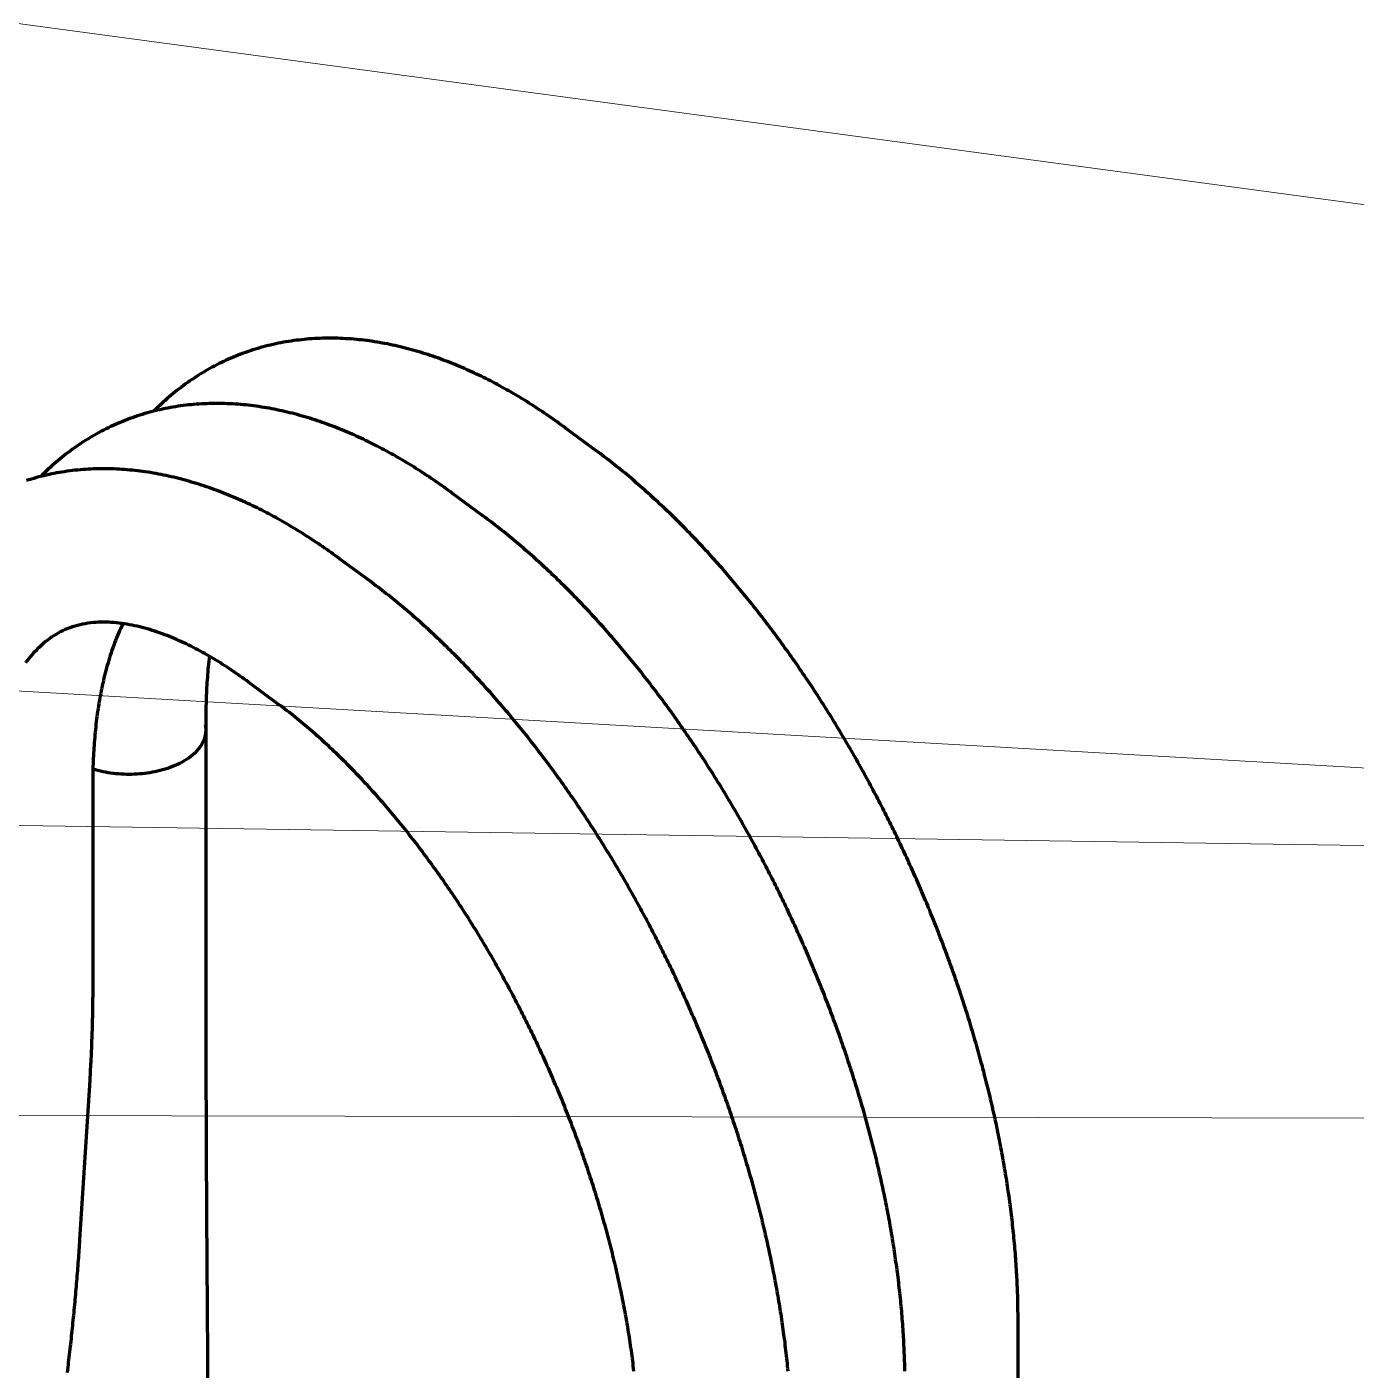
# Model space of a CAD drawing. Header units: millimetres. Extents: x 0 to 841, y 0 to 594.
# Drawn here: x 209.68 to 250.41, y 383.14 to 424.3 of the extents above; entities that cross this region are included whole.
import ezdxf

# ---------------------------------------------------------------- set-up
doc = ezdxf.new("R2010")
doc.units = ezdxf.units.MM
doc.layers.add('01-VISIBLE', color=7, linetype='CONTINUOUS', lineweight=70)
doc.layers.add('08-FINA', color=5, linetype='CONTINUOUS', lineweight=18)

msp = doc.modelspace()

# ---------------------------------------------------------------- linework, layer by layer
at = {"layer": '01-VISIBLE'}
for p, q in [((227.115, 411.323), (226.19, 412.006)), ((223.651, 409.322), (222.726, 410.005)), ((220.186, 407.322), (219.261, 408.005)), ((217.395, 403.541), (216.47, 404.223)), ((215.162, 403.079), (215.162, 402.753)), ((215.162, 402.753), (215.162, 395.241)), ((211.697, 401.079), (211.697, 395.009)), ((211.605, 392.031), (211.294, 387.143)), ((215.186, 387.926), (215.324, 367.364)), ((240.052, 378.71), (240.052, 384.708))]:
    msp.add_line(p, q, dxfattribs=at)
for points in [[(226.19, 412.006), (226.126, 412.053), (226.061, 412.1), (225.996, 412.147), (225.931, 412.194), (225.866, 412.24), (225.8, 412.286), (225.734, 412.332), (225.668, 412.378), (225.602, 412.423), (225.536, 412.468), (225.469, 412.512), (225.403, 412.557), (225.336, 412.601), (225.269, 412.645), (225.201, 412.688), (225.134, 412.731), (225.066, 412.774), (224.998, 412.817), (224.93, 412.859), (224.862, 412.901), (224.793, 412.942), (224.725, 412.984), (224.656, 413.024), (224.586, 413.065), (224.517, 413.105), (224.448, 413.145), (224.378, 413.184), (224.308, 413.224), (224.238, 413.262), (224.168, 413.301), (224.097, 413.339), (224.026, 413.376), (223.955, 413.414), (223.884, 413.451), (223.813, 413.487), (223.741, 413.523), (223.67, 413.559), (223.598, 413.594), (223.526, 413.629), (223.453, 413.664), (223.381, 413.698), (223.308, 413.731), (223.235, 413.765), (223.162, 413.797), (223.089, 413.83), (223.015, 413.862), (222.941, 413.893), (222.867, 413.924), (222.793, 413.955), (222.719, 413.985), (222.645, 414.014), (222.57, 414.044), (222.495, 414.072), (222.42, 414.1), (222.345, 414.128), (222.27, 414.155), (222.194, 414.182), (222.118, 414.208), (222.042, 414.234), (221.966, 414.259), (221.89, 414.283), (221.814, 414.307), (221.737, 414.331), (221.66, 414.354), (221.583, 414.376), (221.506, 414.398), (221.429, 414.419), (221.351, 414.44), (221.274, 414.46), (221.196, 414.48), (221.118, 414.499), (221.04, 414.517), (220.962, 414.535), (220.884, 414.552), (220.805, 414.568), (220.727, 414.584), (220.648, 414.599), (220.569, 414.614), (220.49, 414.628), (220.411, 414.641), (220.332, 414.654), (220.253, 414.666), (220.174, 414.677), (220.094, 414.688), (220.015, 414.698), (219.935, 414.707), (219.856, 414.715), (219.776, 414.723), (219.696, 414.73), (219.616, 414.737), (219.536, 414.742), (219.456, 414.747), (219.376, 414.752), (219.296, 414.755), (219.216, 414.758), (219.136, 414.76), (219.056, 414.761), (218.976, 414.762), (218.896, 414.761), (218.815, 414.76), (218.735, 414.758), (218.655, 414.756), (218.575, 414.752), (218.495, 414.748), (218.415, 414.743), (218.335, 414.738), (218.255, 414.731), (218.176, 414.724), (218.096, 414.715), (218.016, 414.706), (217.937, 414.697), (217.857, 414.686), (217.778, 414.675), (217.699, 414.662), (217.62, 414.649), (217.541, 414.635), (217.462, 414.62), (217.383, 414.605), (217.305, 414.588), (217.227, 414.571), (217.149, 414.553), (217.071, 414.534), (216.993, 414.514), (216.916, 414.494), (216.839, 414.472), (216.762, 414.45), (216.685, 414.427), (216.608, 414.403), (216.532, 414.378), (216.456, 414.353), (216.381, 414.326), (216.305, 414.299), (216.23, 414.271), (216.155, 414.242), (216.081, 414.212), (216.007, 414.182), (215.933, 414.15), (215.86, 414.118), (215.787, 414.085), (215.714, 414.051), (215.642, 414.017), (215.57, 413.982), (215.498, 413.945), (215.427, 413.908), (215.357, 413.871), (215.286, 413.832), (215.216, 413.793), (215.147, 413.753), (215.078, 413.712), (215.01, 413.671), (214.941, 413.628), (214.874, 413.585), (214.807, 413.542), (214.74, 413.497), (214.674, 413.452), (214.608, 413.406), (214.543, 413.359), (214.478, 413.312), (214.414, 413.264), (214.35, 413.215), (214.287, 413.166), (214.225, 413.116), (214.163, 413.065), (214.101, 413.014), (214.04, 412.962), (213.979, 412.91), (213.92, 412.857), (213.86, 412.803), (213.801, 412.748), (213.743, 412.693), (213.685, 412.638), (213.628, 412.582), (213.571, 412.525)], [(222.726, 410.005), (222.661, 410.053), (222.596, 410.1), (222.531, 410.147), (222.466, 410.193), (222.401, 410.24), (222.335, 410.286), (222.27, 410.332), (222.204, 410.377), (222.137, 410.422), (222.071, 410.467), (222.005, 410.512), (221.938, 410.556), (221.871, 410.6), (221.804, 410.644), (221.737, 410.688), (221.669, 410.731), (221.601, 410.774), (221.533, 410.816), (221.465, 410.858), (221.397, 410.9), (221.328, 410.942), (221.26, 410.983), (221.191, 411.024), (221.122, 411.065), (221.052, 411.105), (220.983, 411.145), (220.913, 411.184), (220.843, 411.223), (220.773, 411.262), (220.703, 411.3), (220.632, 411.338), (220.561, 411.376), (220.49, 411.413), (220.419, 411.45), (220.348, 411.487), (220.276, 411.523), (220.205, 411.559), (220.133, 411.594), (220.061, 411.629), (219.988, 411.663), (219.916, 411.697), (219.843, 411.731), (219.77, 411.764), (219.697, 411.797), (219.624, 411.829), (219.55, 411.861), (219.477, 411.893), (219.403, 411.924), (219.329, 411.954), (219.254, 411.984), (219.18, 412.014), (219.105, 412.043), (219.03, 412.072), (218.955, 412.1), (218.88, 412.128), (218.805, 412.155), (218.729, 412.181), (218.653, 412.208), (218.578, 412.233), (218.501, 412.258), (218.425, 412.283), (218.349, 412.307), (218.272, 412.33), (218.195, 412.353), (218.118, 412.376), (218.041, 412.398), (217.964, 412.419), (217.887, 412.44), (217.809, 412.46), (217.731, 412.479), (217.653, 412.498), (217.575, 412.516), (217.497, 412.534), (217.419, 412.551), (217.341, 412.568), (217.262, 412.584), (217.183, 412.599), (217.105, 412.613), (217.026, 412.627), (216.947, 412.641), (216.868, 412.653), (216.788, 412.665), (216.709, 412.677), (216.63, 412.687), (216.55, 412.697), (216.47, 412.706), (216.391, 412.715), (216.311, 412.723), (216.231, 412.73), (216.151, 412.736), (216.071, 412.742), (215.991, 412.747), (215.911, 412.751), (215.831, 412.755), (215.751, 412.757), (215.671, 412.759), (215.591, 412.761), (215.511, 412.761), (215.431, 412.761), (215.351, 412.76), (215.27, 412.758), (215.19, 412.755), (215.11, 412.752), (215.03, 412.748), (214.95, 412.743), (214.87, 412.737), (214.791, 412.731), (214.711, 412.723), (214.631, 412.715), (214.551, 412.706), (214.472, 412.696), (214.392, 412.686), (214.313, 412.674), (214.234, 412.662), (214.155, 412.649), (214.076, 412.635), (213.997, 412.62), (213.919, 412.604), (213.84, 412.588), (213.762, 412.571), (213.684, 412.553), (213.606, 412.534), (213.528, 412.514), (213.451, 412.493), (213.374, 412.472), (213.297, 412.45), (213.22, 412.427), (213.144, 412.403), (213.067, 412.378), (212.991, 412.352), (212.916, 412.326), (212.84, 412.299), (212.765, 412.271), (212.691, 412.242), (212.616, 412.212), (212.542, 412.181), (212.468, 412.15), (212.395, 412.118), (212.322, 412.085), (212.249, 412.051), (212.177, 412.016), (212.105, 411.981), (212.034, 411.945), (211.962, 411.908), (211.892, 411.87), (211.822, 411.832), (211.752, 411.792), (211.682, 411.752), (211.613, 411.712), (211.545, 411.67), (211.477, 411.628), (211.409, 411.585), (211.342, 411.541), (211.275, 411.497), (211.209, 411.451), (211.143, 411.406), (211.078, 411.359), (211.014, 411.312), (210.949, 411.264), (210.886, 411.215), (210.823, 411.166), (210.76, 411.116), (210.698, 411.065), (210.636, 411.014), (210.575, 410.962), (210.515, 410.909), (210.455, 410.856), (210.395, 410.802), (210.336, 410.748), (210.278, 410.693), (210.22, 410.637), (210.163, 410.581), (210.107, 410.525)], [(240.052, 384.708), (240.052, 384.788), (240.052, 384.868), (240.051, 384.948), (240.05, 385.029), (240.049, 385.109), (240.048, 385.189), (240.046, 385.269), (240.044, 385.349), (240.042, 385.429), (240.039, 385.509), (240.036, 385.589), (240.033, 385.669), (240.03, 385.749), (240.026, 385.829), (240.023, 385.909), (240.019, 385.989), (240.014, 386.069), (240.01, 386.149), (240.005, 386.229), (240, 386.308), (239.995, 386.388), (239.989, 386.468), (239.984, 386.548), (239.978, 386.628), (239.971, 386.708), (239.965, 386.788), (239.958, 386.867), (239.951, 386.947), (239.944, 387.027), (239.937, 387.107), (239.929, 387.186), (239.921, 387.266), (239.913, 387.346), (239.905, 387.425), (239.897, 387.505), (239.888, 387.585), (239.879, 387.664), (239.87, 387.744), (239.861, 387.823), (239.851, 387.903), (239.841, 387.982), (239.831, 388.062), (239.821, 388.141), (239.811, 388.22), (239.8, 388.3), (239.789, 388.379), (239.778, 388.458), (239.767, 388.538), (239.755, 388.617), (239.744, 388.696), (239.732, 388.775), (239.72, 388.854), (239.707, 388.934), (239.695, 389.013), (239.682, 389.092), (239.669, 389.171), (239.656, 389.25), (239.643, 389.329), (239.629, 389.408), (239.616, 389.486), (239.602, 389.565), (239.588, 389.644), (239.573, 389.723), (239.559, 389.802), (239.544, 389.88), (239.53, 389.959), (239.515, 390.038), (239.499, 390.116), (239.484, 390.195), (239.468, 390.273), (239.453, 390.352), (239.437, 390.43), (239.42, 390.509), (239.404, 390.587), (239.388, 390.666), (239.371, 390.744), (239.354, 390.822), (239.337, 390.9), (239.32, 390.979), (239.302, 391.057), (239.285, 391.135), (239.267, 391.213), (239.249, 391.291), (239.231, 391.369), (239.213, 391.447), (239.194, 391.525), (239.175, 391.603), (239.157, 391.68), (239.138, 391.758), (239.118, 391.836), (239.099, 391.914), (239.08, 391.991), (239.06, 392.069), (239.04, 392.147), (239.02, 392.224), (239, 392.302), (238.979, 392.379), (238.959, 392.456), (238.938, 392.534), (238.917, 392.611), (238.896, 392.688), (238.875, 392.765), (238.854, 392.843), (238.832, 392.92), (238.81, 392.997), (238.788, 393.074), (238.766, 393.151), (238.744, 393.228), (238.722, 393.305), (238.699, 393.381), (238.677, 393.458), (238.654, 393.535), (238.631, 393.612), (238.608, 393.688), (238.584, 393.765), (238.561, 393.841), (238.537, 393.918), (238.513, 393.994), (238.489, 394.071), (238.465, 394.147), (238.441, 394.223), (238.417, 394.3), (238.392, 394.376), (238.367, 394.452), (238.342, 394.528), (238.317, 394.604), (238.292, 394.68), (238.267, 394.756), (238.241, 394.832), (238.215, 394.908), (238.19, 394.984), (238.164, 395.059), (238.137, 395.135), (238.111, 395.211), (238.085, 395.286), (238.058, 395.362), (238.031, 395.437), (238.005, 395.513), (237.977, 395.588), (237.95, 395.663), (237.923, 395.739), (237.895, 395.814), (237.868, 395.889), (237.84, 395.964), (237.812, 396.039), (237.784, 396.114), (237.756, 396.189), (237.727, 396.264), (237.699, 396.339), (237.67, 396.413), (237.641, 396.488), (237.612, 396.563), (237.583, 396.637), (237.554, 396.712), (237.524, 396.786), (237.495, 396.861), (237.465, 396.935), (237.435, 397.009), (237.405, 397.083), (237.375, 397.158), (237.345, 397.232), (237.314, 397.306), (237.284, 397.38), (237.253, 397.454), (237.222, 397.528), (237.191, 397.601), (237.16, 397.675), (237.128, 397.749), (237.097, 397.822), (237.065, 397.896), (237.034, 397.97), (237.002, 398.043), (236.97, 398.116), (236.937, 398.19), (236.905, 398.263), (236.873, 398.336), (236.84, 398.409), (236.807, 398.482), (236.774, 398.555), (236.741, 398.628), (236.708, 398.701), (236.675, 398.774), (236.641, 398.847), (236.608, 398.919), (236.574, 398.992), (236.54, 399.064), (236.506, 399.137), (236.472, 399.209), (236.437, 399.282), (236.403, 399.354), (236.368, 399.426), (236.334, 399.498), (236.299, 399.57), (236.264, 399.642), (236.229, 399.714), (236.193, 399.786), (236.158, 399.858), (236.122, 399.93), (236.087, 400.001), (236.051, 400.073), (236.015, 400.144), (235.978, 400.216), (235.942, 400.287), (235.906, 400.358), (235.869, 400.43), (235.832, 400.501), (235.796, 400.572), (235.759, 400.643), (235.721, 400.714), (235.684, 400.785), (235.647, 400.856), (235.609, 400.926), (235.572, 400.997), (235.534, 401.067), (235.496, 401.138), (235.458, 401.208), (235.419, 401.279), (235.381, 401.349), (235.342, 401.419), (235.304, 401.489), (235.265, 401.559), (235.226, 401.629), (235.187, 401.699), (235.148, 401.769), (235.108, 401.839), (235.069, 401.908), (235.029, 401.978), (234.989, 402.047), (234.949, 402.117), (234.909, 402.186), (234.869, 402.255), (234.829, 402.324), (234.788, 402.393), (234.747, 402.462), (234.707, 402.531), (234.666, 402.6), (234.625, 402.669), (234.583, 402.737), (234.542, 402.806), (234.5, 402.874), (234.459, 402.943), (234.417, 403.011), (234.375, 403.079), (234.333, 403.148), (234.291, 403.216), (234.248, 403.283), (234.206, 403.351), (234.163, 403.419), (234.121, 403.487), (234.078, 403.554), (234.035, 403.622), (233.991, 403.689), (233.948, 403.757), (233.904, 403.824), (233.861, 403.891), (233.817, 403.958), (233.773, 404.025), (233.729, 404.092), (233.685, 404.159), (233.64, 404.225), (233.596, 404.292), (233.551, 404.358), (233.506, 404.425), (233.462, 404.491), (233.416, 404.557), (233.371, 404.623), (233.326, 404.689), (233.28, 404.755), (233.235, 404.821), (233.189, 404.886), (233.143, 404.952), (233.097, 405.017), (233.05, 405.083), (233.004, 405.148), (232.957, 405.213), (232.911, 405.278), (232.864, 405.343), (232.817, 405.408), (232.77, 405.473), (232.722, 405.537), (232.675, 405.602), (232.627, 405.666), (232.58, 405.73), (232.532, 405.794), (232.484, 405.859), (232.436, 405.922), (232.387, 405.986), (232.339, 406.05), (232.29, 406.114), (232.241, 406.177), (232.192, 406.24), (232.143, 406.304), (232.094, 406.367), (232.045, 406.43), (231.995, 406.493), (231.945, 406.555), (231.895, 406.618), (231.845, 406.681), (231.795, 406.743), (231.745, 406.805), (231.694, 406.867), (231.644, 406.929), (231.593, 406.991), (231.542, 407.053), (231.491, 407.115), (231.44, 407.176), (231.388, 407.238), (231.337, 407.299), (231.285, 407.36), (231.233, 407.421), (231.181, 407.482), (231.129, 407.542), (231.076, 407.603), (231.024, 407.663), (230.971, 407.724), (230.918, 407.784), (230.865, 407.844), (230.812, 407.904), (230.759, 407.963), (230.705, 408.023), (230.651, 408.082), (230.598, 408.142), (230.544, 408.201), (230.489, 408.26), (230.435, 408.319), (230.381, 408.377), (230.326, 408.436), (230.271, 408.494), (230.216, 408.552), (230.161, 408.61), (230.106, 408.668), (230.05, 408.726), (229.995, 408.784), (229.939, 408.841), (229.883, 408.898), (229.827, 408.955), (229.77, 409.012), (229.714, 409.069), (229.657, 409.125), (229.6, 409.182), (229.543, 409.238), (229.486, 409.294), (229.429, 409.35), (229.371, 409.406), (229.313, 409.461), (229.255, 409.516), (229.197, 409.572), (229.139, 409.626), (229.081, 409.681), (229.022, 409.736), (228.963, 409.79), (228.904, 409.844), (228.845, 409.898), (228.786, 409.952), (228.727, 410.006), (228.667, 410.059), (228.607, 410.112), (228.547, 410.165), (228.487, 410.218), (228.426, 410.271), (228.366, 410.323), (228.305, 410.375), (228.244, 410.427), (228.183, 410.479), (228.122, 410.53), (228.06, 410.582), (227.999, 410.633), (227.937, 410.684), (227.875, 410.734), (227.812, 410.785), (227.75, 410.835), (227.687, 410.885), (227.625, 410.934), (227.562, 410.984), (227.498, 411.033), (227.435, 411.082), (227.372, 411.131), (227.308, 411.179), (227.244, 411.227), (227.18, 411.275), (227.115, 411.323)], [(219.261, 408.005), (219.196, 408.052), (219.131, 408.1), (219.066, 408.146), (219.001, 408.193), (218.936, 408.24), (218.87, 408.286), (218.804, 408.332), (218.738, 408.377), (218.672, 408.423), (218.605, 408.468), (218.539, 408.512), (218.472, 408.557), (218.405, 408.601), (218.338, 408.645), (218.27, 408.688), (218.203, 408.731), (218.135, 408.774), (218.067, 408.817), (217.998, 408.859), (217.93, 408.901), (217.861, 408.943), (217.793, 408.984), (217.724, 409.025), (217.654, 409.066), (217.585, 409.106), (217.515, 409.146), (217.445, 409.185), (217.375, 409.224), (217.305, 409.263), (217.235, 409.302), (217.164, 409.34), (217.093, 409.377), (217.022, 409.415), (216.951, 409.452), (216.879, 409.488), (216.808, 409.524), (216.736, 409.56), (216.664, 409.595), (216.592, 409.63), (216.519, 409.665), (216.447, 409.699), (216.374, 409.733), (216.301, 409.766), (216.227, 409.799), (216.154, 409.831), (216.08, 409.863), (216.007, 409.894), (215.933, 409.926), (215.858, 409.956), (215.784, 409.986), (215.709, 410.016), (215.635, 410.045), (215.56, 410.074), (215.484, 410.102), (215.409, 410.129), (215.334, 410.157), (215.258, 410.183), (215.182, 410.209), (215.106, 410.235), (215.03, 410.26), (214.953, 410.285), (214.877, 410.309), (214.8, 410.332), (214.723, 410.355), (214.646, 410.377), (214.569, 410.399), (214.491, 410.421), (214.414, 410.441), (214.336, 410.461), (214.258, 410.481), (214.18, 410.5), (214.102, 410.518), (214.024, 410.536), (213.946, 410.553), (213.867, 410.569), (213.788, 410.585), (213.71, 410.6), (213.631, 410.615), (213.552, 410.629), (213.472, 410.642), (213.393, 410.654), (213.314, 410.666), (213.234, 410.678), (213.155, 410.688), (213.075, 410.698), (212.995, 410.707), (212.916, 410.716), (212.836, 410.723), (212.756, 410.73), (212.676, 410.737), (212.596, 410.742), (212.516, 410.747), (212.435, 410.751), (212.355, 410.755), (212.275, 410.757), (212.195, 410.759), (212.115, 410.76), (212.034, 410.761), (211.954, 410.76), (211.874, 410.759), (211.794, 410.757), (211.713, 410.755), (211.633, 410.751), (211.553, 410.747), (211.473, 410.742), (211.393, 410.736), (211.313, 410.729), (211.233, 410.722), (211.153, 410.713), (211.074, 410.704), (210.994, 410.694), (210.914, 410.683), (210.835, 410.672), (210.756, 410.659), (210.677, 410.646), (210.598, 410.632), (210.519, 410.617), (210.44, 410.601), (210.362, 410.585), (210.283, 410.567), (210.205, 410.549), (210.127, 410.53), (210.049, 410.51), (209.972, 410.489), (209.895, 410.467), (209.818, 410.445), (209.741, 410.422), (209.664, 410.398)], [(236.584, 383.108), (236.583, 383.188), (236.581, 383.268), (236.579, 383.348), (236.577, 383.428), (236.574, 383.508), (236.571, 383.588), (236.568, 383.668), (236.565, 383.748), (236.562, 383.828), (236.558, 383.908), (236.554, 383.988), (236.55, 384.068), (236.545, 384.148), (236.54, 384.228), (236.535, 384.308), (236.53, 384.388), (236.524, 384.468), (236.519, 384.548), (236.513, 384.628), (236.507, 384.707), (236.5, 384.787), (236.493, 384.867), (236.487, 384.947), (236.479, 385.026), (236.472, 385.106), (236.464, 385.186), (236.457, 385.266), (236.449, 385.345), (236.44, 385.425), (236.432, 385.505), (236.423, 385.584), (236.414, 385.664), (236.405, 385.743), (236.396, 385.823), (236.386, 385.902), (236.376, 385.982), (236.366, 386.061), (236.356, 386.141), (236.346, 386.22), (236.335, 386.299), (236.324, 386.379), (236.313, 386.458), (236.302, 386.537), (236.29, 386.616), (236.279, 386.696), (236.267, 386.775), (236.255, 386.854), (236.242, 386.933), (236.23, 387.012), (236.217, 387.091), (236.204, 387.17), (236.191, 387.249), (236.178, 387.328), (236.165, 387.407), (236.151, 387.486), (236.137, 387.565), (236.123, 387.644), (236.109, 387.723), (236.094, 387.801), (236.08, 387.88), (236.065, 387.959), (236.05, 388.037), (236.035, 388.116), (236.019, 388.195), (236.004, 388.273), (235.988, 388.352), (235.972, 388.43), (235.956, 388.508), (235.939, 388.587), (235.923, 388.665), (235.906, 388.743), (235.889, 388.822), (235.872, 388.9), (235.855, 388.978), (235.838, 389.056), (235.82, 389.134), (235.802, 389.213), (235.784, 389.291), (235.766, 389.369), (235.748, 389.446), (235.729, 389.524), (235.711, 389.602), (235.692, 389.68), (235.673, 389.758), (235.654, 389.836), (235.634, 389.913), (235.615, 389.991), (235.595, 390.069), (235.575, 390.146), (235.555, 390.224), (235.535, 390.301), (235.515, 390.379), (235.494, 390.456), (235.473, 390.533), (235.452, 390.611), (235.431, 390.688), (235.41, 390.765), (235.389, 390.842), (235.367, 390.919), (235.346, 390.996), (235.324, 391.073), (235.302, 391.15), (235.279, 391.227), (235.257, 391.304), (235.235, 391.381), (235.212, 391.458), (235.189, 391.535), (235.166, 391.611), (235.143, 391.688), (235.12, 391.764), (235.096, 391.841), (235.072, 391.918), (235.049, 391.994), (235.025, 392.07), (235, 392.147), (234.976, 392.223), (234.952, 392.299), (234.927, 392.375), (234.902, 392.452), (234.878, 392.528), (234.852, 392.604), (234.827, 392.68), (234.802, 392.756), (234.776, 392.832), (234.751, 392.907), (234.725, 392.983), (234.699, 393.059), (234.673, 393.135), (234.646, 393.21), (234.62, 393.286), (234.593, 393.361), (234.567, 393.437), (234.54, 393.512), (234.513, 393.588), (234.485, 393.663), (234.458, 393.738), (234.431, 393.813), (234.403, 393.888), (234.375, 393.964), (234.347, 394.039), (234.319, 394.114), (234.291, 394.188), (234.262, 394.263), (234.234, 394.338), (234.205, 394.413), (234.176, 394.488), (234.147, 394.562), (234.118, 394.637), (234.089, 394.711), (234.059, 394.786), (234.03, 394.86), (234, 394.935), (233.97, 395.009), (233.94, 395.083), (233.91, 395.157), (233.88, 395.231), (233.849, 395.305), (233.819, 395.379), (233.788, 395.453), (233.757, 395.527), (233.726, 395.601), (233.695, 395.675), (233.664, 395.748), (233.632, 395.822), (233.6, 395.896), (233.569, 395.969), (233.537, 396.043), (233.505, 396.116), (233.473, 396.189), (233.44, 396.262), (233.408, 396.336), (233.375, 396.409), (233.342, 396.482), (233.309, 396.555), (233.276, 396.628), (233.243, 396.701), (233.21, 396.773), (233.176, 396.846), (233.143, 396.919), (233.109, 396.991), (233.075, 397.064), (233.041, 397.136), (233.007, 397.209), (232.973, 397.281), (232.938, 397.353), (232.904, 397.426), (232.869, 397.498), (232.834, 397.57), (232.799, 397.642), (232.764, 397.714), (232.728, 397.786), (232.693, 397.857), (232.657, 397.929), (232.622, 398.001), (232.586, 398.072), (232.55, 398.144), (232.514, 398.215), (232.477, 398.287), (232.441, 398.358), (232.404, 398.429), (232.368, 398.5), (232.331, 398.572), (232.294, 398.643), (232.257, 398.713), (232.219, 398.784), (232.182, 398.855), (232.144, 398.926), (232.107, 398.996), (232.069, 399.067), (232.031, 399.138), (231.993, 399.208), (231.954, 399.278), (231.916, 399.349), (231.878, 399.419), (231.839, 399.489), (231.8, 399.559), (231.761, 399.629), (231.722, 399.699), (231.683, 399.768), (231.643, 399.838), (231.604, 399.908), (231.564, 399.977), (231.524, 400.047), (231.484, 400.116), (231.444, 400.186), (231.404, 400.255), (231.364, 400.324), (231.323, 400.393), (231.283, 400.462), (231.242, 400.531), (231.201, 400.6), (231.16, 400.668), (231.119, 400.737), (231.077, 400.806), (231.036, 400.874), (230.994, 400.942), (230.952, 401.011), (230.91, 401.079), (230.868, 401.147), (230.826, 401.215), (230.784, 401.283), (230.741, 401.351), (230.699, 401.419), (230.656, 401.486), (230.613, 401.554), (230.57, 401.621), (230.527, 401.689), (230.483, 401.756), (230.44, 401.823), (230.396, 401.891), (230.352, 401.958), (230.308, 402.025), (230.264, 402.091), (230.22, 402.158), (230.176, 402.225), (230.131, 402.291), (230.086, 402.358), (230.042, 402.424), (229.997, 402.49), (229.952, 402.557), (229.906, 402.623), (229.861, 402.689), (229.815, 402.754), (229.77, 402.82), (229.724, 402.886), (229.678, 402.951), (229.632, 403.017), (229.586, 403.082), (229.539, 403.148), (229.493, 403.213), (229.446, 403.278), (229.399, 403.343), (229.352, 403.407), (229.305, 403.472), (229.258, 403.537), (229.21, 403.601), (229.163, 403.666), (229.115, 403.73), (229.067, 403.794), (229.019, 403.858), (228.971, 403.922), (228.922, 403.986), (228.874, 404.05), (228.825, 404.113), (228.776, 404.177), (228.727, 404.24), (228.678, 404.303), (228.629, 404.366), (228.58, 404.429), (228.53, 404.492), (228.48, 404.555), (228.431, 404.618), (228.381, 404.68), (228.33, 404.743), (228.28, 404.805), (228.23, 404.867), (228.179, 404.929), (228.128, 404.991), (228.077, 405.053), (228.026, 405.114), (227.975, 405.176), (227.923, 405.237), (227.872, 405.298), (227.82, 405.36), (227.768, 405.42), (227.716, 405.481), (227.664, 405.542), (227.611, 405.603), (227.559, 405.663), (227.506, 405.723), (227.453, 405.783), (227.4, 405.843), (227.347, 405.903), (227.294, 405.963), (227.24, 406.023), (227.187, 406.082), (227.133, 406.141), (227.079, 406.2), (227.025, 406.259), (226.97, 406.318), (226.916, 406.377), (226.861, 406.435), (226.806, 406.494), (226.751, 406.552), (226.696, 406.61), (226.641, 406.668), (226.585, 406.726), (226.53, 406.783), (226.474, 406.84), (226.418, 406.898), (226.362, 406.955), (226.305, 407.012), (226.249, 407.068), (226.192, 407.125), (226.135, 407.181), (226.078, 407.238), (226.021, 407.294), (225.964, 407.349), (225.906, 407.405), (225.849, 407.461), (225.791, 407.516), (225.733, 407.571), (225.674, 407.626), (225.616, 407.681), (225.557, 407.735), (225.499, 407.79), (225.44, 407.844), (225.381, 407.898), (225.321, 407.952), (225.262, 408.005), (225.202, 408.059), (225.142, 408.112), (225.082, 408.165), (225.022, 408.218), (224.962, 408.27), (224.901, 408.323), (224.84, 408.375), (224.779, 408.427), (224.718, 408.479), (224.657, 408.53), (224.595, 408.581), (224.534, 408.632), (224.472, 408.683), (224.41, 408.734), (224.348, 408.784), (224.285, 408.834), (224.223, 408.884), (224.16, 408.934), (224.097, 408.983), (224.034, 409.033), (223.97, 409.081), (223.907, 409.13), (223.843, 409.179), (223.779, 409.227), (223.715, 409.275), (223.651, 409.322)], [(233.007, 383.106), (233, 383.186), (232.992, 383.265), (232.984, 383.345), (232.976, 383.424), (232.967, 383.504), (232.958, 383.584), (232.949, 383.663), (232.94, 383.743), (232.931, 383.822), (232.921, 383.902), (232.912, 383.981), (232.902, 384.061), (232.891, 384.14), (232.881, 384.22), (232.87, 384.299), (232.859, 384.378), (232.848, 384.458), (232.837, 384.537), (232.826, 384.616), (232.814, 384.695), (232.802, 384.774), (232.79, 384.854), (232.778, 384.933), (232.765, 385.012), (232.752, 385.091), (232.74, 385.17), (232.726, 385.249), (232.713, 385.328), (232.7, 385.407), (232.686, 385.486), (232.672, 385.565), (232.658, 385.643), (232.644, 385.722), (232.629, 385.801), (232.615, 385.88), (232.6, 385.958), (232.585, 386.037), (232.57, 386.116), (232.554, 386.194), (232.539, 386.273), (232.523, 386.351), (232.507, 386.43), (232.491, 386.508), (232.475, 386.586), (232.458, 386.665), (232.441, 386.743), (232.424, 386.821), (232.407, 386.9), (232.39, 386.978), (232.373, 387.056), (232.355, 387.134), (232.337, 387.212), (232.319, 387.29), (232.301, 387.368), (232.283, 387.446), (232.264, 387.524), (232.246, 387.602), (232.227, 387.68), (232.208, 387.757), (232.189, 387.835), (232.169, 387.913), (232.15, 387.991), (232.13, 388.068), (232.11, 388.146), (232.09, 388.223), (232.07, 388.301), (232.05, 388.378), (232.029, 388.456), (232.008, 388.533), (231.988, 388.61), (231.967, 388.687), (231.945, 388.765), (231.924, 388.842), (231.902, 388.919), (231.881, 388.996), (231.859, 389.073), (231.837, 389.15), (231.815, 389.227), (231.792, 389.304), (231.77, 389.381), (231.747, 389.457), (231.724, 389.534), (231.701, 389.611), (231.678, 389.687), (231.655, 389.764), (231.631, 389.841), (231.608, 389.917), (231.584, 389.994), (231.56, 390.07), (231.536, 390.146), (231.511, 390.223), (231.487, 390.299), (231.462, 390.375), (231.438, 390.451), (231.413, 390.527), (231.388, 390.603), (231.362, 390.679), (231.337, 390.755), (231.311, 390.831), (231.286, 390.907), (231.26, 390.983), (231.234, 391.059), (231.208, 391.134), (231.182, 391.21), (231.155, 391.285), (231.129, 391.361), (231.102, 391.436), (231.075, 391.512), (231.048, 391.587), (231.021, 391.662), (230.993, 391.738), (230.966, 391.813), (230.938, 391.888), (230.91, 391.963), (230.882, 392.038), (230.854, 392.113), (230.826, 392.188), (230.798, 392.263), (230.769, 392.338), (230.74, 392.412), (230.711, 392.487), (230.682, 392.562), (230.653, 392.636), (230.624, 392.711), (230.595, 392.785), (230.565, 392.86), (230.535, 392.934), (230.505, 393.008), (230.475, 393.083), (230.445, 393.157), (230.415, 393.231), (230.384, 393.305), (230.354, 393.379), (230.323, 393.453), (230.292, 393.527), (230.261, 393.601), (230.23, 393.674), (230.199, 393.748), (230.167, 393.822), (230.136, 393.895), (230.104, 393.969), (230.072, 394.042), (230.04, 394.115), (230.008, 394.189), (229.975, 394.262), (229.943, 394.335), (229.91, 394.408), (229.878, 394.481), (229.845, 394.554), (229.812, 394.627), (229.778, 394.7), (229.745, 394.773), (229.712, 394.846), (229.678, 394.918), (229.644, 394.991), (229.61, 395.064), (229.576, 395.136), (229.542, 395.208), (229.508, 395.281), (229.473, 395.353), (229.439, 395.425), (229.404, 395.497), (229.369, 395.569), (229.334, 395.641), (229.299, 395.713), (229.264, 395.785), (229.228, 395.857), (229.193, 395.929), (229.157, 396), (229.121, 396.072), (229.085, 396.144), (229.049, 396.215), (229.013, 396.286), (228.976, 396.358), (228.94, 396.429), (228.903, 396.5), (228.866, 396.571), (228.829, 396.642), (228.792, 396.713), (228.755, 396.784), (228.717, 396.855), (228.68, 396.925), (228.642, 396.996), (228.604, 397.067), (228.566, 397.137), (228.528, 397.208), (228.49, 397.278), (228.451, 397.348), (228.413, 397.418), (228.374, 397.488), (228.335, 397.558), (228.296, 397.628), (228.257, 397.698), (228.218, 397.768), (228.179, 397.838), (228.139, 397.907), (228.099, 397.977), (228.06, 398.046), (228.02, 398.116), (227.979, 398.185), (227.939, 398.254), (227.899, 398.323), (227.858, 398.393), (227.818, 398.462), (227.777, 398.53), (227.736, 398.599), (227.695, 398.668), (227.654, 398.737), (227.612, 398.805), (227.571, 398.874), (227.529, 398.942), (227.487, 399.01), (227.445, 399.079), (227.403, 399.147), (227.361, 399.215), (227.319, 399.283), (227.276, 399.351), (227.234, 399.418), (227.191, 399.486), (227.148, 399.554), (227.105, 399.621), (227.062, 399.688), (227.018, 399.756), (226.975, 399.823), (226.931, 399.89), (226.887, 399.957), (226.843, 400.024), (226.799, 400.091), (226.755, 400.158), (226.711, 400.224), (226.666, 400.291), (226.622, 400.357), (226.577, 400.424), (226.532, 400.49), (226.487, 400.556), (226.442, 400.622), (226.396, 400.688), (226.351, 400.754), (226.305, 400.82), (226.259, 400.885), (226.213, 400.951), (226.167, 401.016), (226.121, 401.082), (226.074, 401.147), (226.028, 401.212), (225.981, 401.277), (225.934, 401.342), (225.887, 401.407), (225.84, 401.472), (225.793, 401.536), (225.745, 401.601), (225.698, 401.665), (225.65, 401.729), (225.602, 401.794), (225.554, 401.858), (225.506, 401.922), (225.458, 401.985), (225.409, 402.049), (225.36, 402.113), (225.312, 402.176), (225.263, 402.24), (225.214, 402.303), (225.164, 402.366), (225.115, 402.429), (225.065, 402.492), (225.016, 402.555), (224.966, 402.617), (224.916, 402.68), (224.866, 402.742), (224.815, 402.804), (224.765, 402.867), (224.714, 402.929), (224.663, 402.99), (224.612, 403.052), (224.561, 403.114), (224.51, 403.175), (224.458, 403.237), (224.407, 403.298), (224.355, 403.359), (224.303, 403.42), (224.251, 403.481), (224.199, 403.542), (224.147, 403.602), (224.094, 403.663), (224.041, 403.723), (223.989, 403.783), (223.935, 403.843), (223.882, 403.903), (223.829, 403.963), (223.775, 404.022), (223.722, 404.082), (223.668, 404.141), (223.614, 404.2), (223.56, 404.259), (223.505, 404.318), (223.451, 404.376), (223.396, 404.435), (223.342, 404.493), (223.287, 404.551), (223.231, 404.61), (223.176, 404.667), (223.121, 404.725), (223.065, 404.783), (223.009, 404.84), (222.953, 404.897), (222.897, 404.954), (222.841, 405.011), (222.784, 405.068), (222.727, 405.125), (222.671, 405.181), (222.614, 405.237), (222.556, 405.293), (222.499, 405.349), (222.441, 405.405), (222.384, 405.46), (222.326, 405.516), (222.268, 405.571), (222.21, 405.626), (222.151, 405.68), (222.093, 405.735), (222.034, 405.789), (221.975, 405.844), (221.916, 405.898), (221.856, 405.951), (221.797, 406.005), (221.737, 406.058), (221.677, 406.112), (221.617, 406.165), (221.557, 406.217), (221.497, 406.27), (221.436, 406.322), (221.375, 406.374), (221.315, 406.426), (221.253, 406.478), (221.192, 406.53), (221.131, 406.581), (221.069, 406.632), (221.007, 406.683), (220.945, 406.733), (220.883, 406.784), (220.82, 406.834), (220.758, 406.884), (220.695, 406.933), (220.632, 406.983), (220.569, 407.032), (220.505, 407.081), (220.442, 407.13), (220.378, 407.178), (220.314, 407.226), (220.25, 407.274), (220.186, 407.322)], [(216.47, 404.223), (216.405, 404.271), (216.34, 404.318), (216.275, 404.364), (216.21, 404.411), (216.145, 404.456), (216.079, 404.502), (216.013, 404.547), (215.946, 404.592), (215.88, 404.636), (215.813, 404.68), (215.746, 404.724), (215.678, 404.767), (215.611, 404.81), (215.543, 404.852), (215.474, 404.894), (215.406, 404.935), (215.337, 404.976), (215.268, 405.016), (215.198, 405.056), (215.129, 405.096), (215.059, 405.135), (214.989, 405.173), (214.918, 405.211), (214.847, 405.248), (214.776, 405.285), (214.705, 405.321), (214.633, 405.357), (214.561, 405.392), (214.489, 405.426), (214.416, 405.46), (214.343, 405.493), (214.27, 405.525), (214.197, 405.557), (214.123, 405.588), (214.049, 405.618), (213.974, 405.648), (213.9, 405.676), (213.825, 405.704), (213.749, 405.732), (213.674, 405.758), (213.598, 405.783), (213.522, 405.808), (213.445, 405.832), (213.369, 405.854), (213.291, 405.876), (213.214, 405.897), (213.137, 405.917), (213.059, 405.935), (212.981, 405.953), (212.902, 405.969), (212.824, 405.984), (212.745, 405.998), (212.666, 406.011), (212.587, 406.022), (212.507, 406.032), (212.428, 406.041), (212.348, 406.048), (212.268, 406.054), (212.188, 406.058), (212.108, 406.06), (212.028, 406.061), (211.948, 406.06), (211.868, 406.057), (211.788, 406.052), (211.708, 406.046), (211.629, 406.037), (211.55, 406.026), (211.471, 406.014), (211.392, 405.999), (211.314, 405.982), (211.236, 405.962), (211.159, 405.941), (211.083, 405.917), (211.007, 405.89), (210.932, 405.862), (210.858, 405.831), (210.786, 405.798), (210.714, 405.762), (210.643, 405.725), (210.574, 405.685), (210.505, 405.643), (210.438, 405.6), (210.373, 405.554), (210.308, 405.506), (210.245, 405.457), (210.184, 405.406), (210.124, 405.353), (210.065, 405.299), (210.007, 405.243), (209.951, 405.186), (209.896, 405.128), (209.843, 405.068), (209.791, 405.007), (209.74, 404.945), (209.69, 404.883), (209.642, 404.819)], [(212.624, 406.017), (212.589, 405.945), (212.555, 405.872), (212.522, 405.799), (212.49, 405.725), (212.459, 405.651), (212.428, 405.576), (212.398, 405.502), (212.37, 405.427), (212.342, 405.351), (212.314, 405.276), (212.288, 405.2), (212.262, 405.123), (212.237, 405.047), (212.213, 404.97), (212.189, 404.893), (212.167, 404.816), (212.144, 404.739), (212.123, 404.662), (212.102, 404.584), (212.082, 404.506), (212.062, 404.428), (212.043, 404.35), (212.025, 404.272), (212.007, 404.193), (211.99, 404.115), (211.974, 404.036), (211.958, 403.957), (211.942, 403.878), (211.927, 403.799), (211.913, 403.72), (211.899, 403.641), (211.886, 403.562), (211.873, 403.482), (211.861, 403.403), (211.849, 403.323), (211.838, 403.244), (211.827, 403.164), (211.817, 403.084), (211.807, 403.004), (211.798, 402.925), (211.789, 402.845), (211.78, 402.765), (211.772, 402.685), (211.765, 402.605), (211.758, 402.525), (211.751, 402.444), (211.745, 402.364), (211.739, 402.284), (211.733, 402.204), (211.728, 402.124), (211.724, 402.043), (211.719, 401.963), (211.715, 401.883), (211.712, 401.802), (211.709, 401.722), (211.706, 401.642), (211.704, 401.561), (211.702, 401.481), (211.7, 401.401), (211.699, 401.32), (211.698, 401.24), (211.698, 401.159), (211.697, 401.079)], [(215.273, 405.014), (215.263, 404.933), (215.254, 404.853), (215.246, 404.773), (215.238, 404.692), (215.23, 404.612), (215.223, 404.532), (215.216, 404.451), (215.21, 404.371), (215.204, 404.29), (215.198, 404.209), (215.193, 404.129), (215.189, 404.048), (215.184, 403.967), (215.18, 403.887), (215.177, 403.806), (215.174, 403.725), (215.171, 403.645), (215.169, 403.564), (215.167, 403.483), (215.165, 403.402), (215.164, 403.322), (215.163, 403.241), (215.162, 403.16), (215.162, 403.079)], [(228.283, 383.105), (228.273, 383.185), (228.264, 383.264), (228.255, 383.344), (228.245, 383.423), (228.235, 383.503), (228.224, 383.582), (228.214, 383.661), (228.203, 383.741), (228.192, 383.82), (228.18, 383.899), (228.169, 383.979), (228.157, 384.058), (228.145, 384.137), (228.133, 384.216), (228.12, 384.295), (228.107, 384.374), (228.094, 384.453), (228.081, 384.532), (228.068, 384.611), (228.054, 384.69), (228.04, 384.769), (228.026, 384.848), (228.011, 384.927), (227.997, 385.006), (227.982, 385.084), (227.967, 385.163), (227.952, 385.242), (227.936, 385.32), (227.92, 385.399), (227.904, 385.477), (227.888, 385.556), (227.872, 385.634), (227.855, 385.712), (227.839, 385.791), (227.822, 385.869), (227.804, 385.947), (227.787, 386.025), (227.769, 386.104), (227.752, 386.182), (227.734, 386.26), (227.715, 386.338), (227.697, 386.416), (227.678, 386.494), (227.66, 386.571), (227.64, 386.649), (227.621, 386.727), (227.602, 386.805), (227.582, 386.882), (227.562, 386.96), (227.542, 387.037), (227.522, 387.115), (227.502, 387.192), (227.481, 387.27), (227.46, 387.347), (227.439, 387.424), (227.418, 387.502), (227.397, 387.579), (227.375, 387.656), (227.354, 387.733), (227.332, 387.81), (227.309, 387.887), (227.287, 387.964), (227.265, 388.041), (227.242, 388.118), (227.219, 388.195), (227.196, 388.271), (227.173, 388.348), (227.149, 388.425), (227.126, 388.501), (227.102, 388.578), (227.078, 388.654), (227.054, 388.73), (227.03, 388.807), (227.005, 388.883), (226.981, 388.959), (226.956, 389.035), (226.931, 389.111), (226.905, 389.187), (226.88, 389.263), (226.855, 389.339), (226.829, 389.415), (226.803, 389.491), (226.777, 389.567), (226.751, 389.642), (226.724, 389.718), (226.698, 389.794), (226.671, 389.869), (226.644, 389.944), (226.617, 390.02), (226.589, 390.095), (226.562, 390.17), (226.534, 390.246), (226.507, 390.321), (226.479, 390.396), (226.451, 390.471), (226.422, 390.546), (226.394, 390.621), (226.365, 390.695), (226.336, 390.77), (226.307, 390.845), (226.278, 390.919), (226.249, 390.994), (226.219, 391.068), (226.19, 391.143), (226.16, 391.217), (226.13, 391.291), (226.1, 391.366), (226.07, 391.44), (226.039, 391.514), (226.009, 391.588), (225.978, 391.662), (225.947, 391.736), (225.916, 391.81), (225.884, 391.883), (225.853, 391.957), (225.821, 392.031), (225.79, 392.104), (225.758, 392.177), (225.726, 392.251), (225.693, 392.324), (225.661, 392.397), (225.628, 392.471), (225.596, 392.544), (225.563, 392.617), (225.53, 392.69), (225.496, 392.763), (225.463, 392.835), (225.429, 392.908), (225.396, 392.981), (225.362, 393.053), (225.328, 393.126), (225.294, 393.198), (225.259, 393.271), (225.225, 393.343), (225.19, 393.415), (225.155, 393.487), (225.12, 393.559), (225.085, 393.631), (225.05, 393.703), (225.014, 393.775), (224.979, 393.847), (224.943, 393.918), (224.907, 393.99), (224.871, 394.062), (224.835, 394.133), (224.798, 394.204), (224.762, 394.276), (224.725, 394.347), (224.688, 394.418), (224.651, 394.489), (224.614, 394.56), (224.577, 394.631), (224.539, 394.701), (224.501, 394.772), (224.463, 394.843), (224.425, 394.913), (224.387, 394.984), (224.349, 395.054), (224.311, 395.124), (224.272, 395.194), (224.233, 395.264), (224.194, 395.334), (224.155, 395.404), (224.116, 395.474), (224.076, 395.544), (224.037, 395.613), (223.997, 395.683), (223.957, 395.752), (223.917, 395.822), (223.877, 395.891), (223.836, 395.96), (223.796, 396.029), (223.755, 396.098), (223.714, 396.167), (223.673, 396.236), (223.632, 396.305), (223.59, 396.373), (223.549, 396.442), (223.507, 396.51), (223.465, 396.578), (223.423, 396.647), (223.381, 396.715), (223.339, 396.783), (223.296, 396.851), (223.254, 396.918), (223.211, 396.986), (223.168, 397.054), (223.125, 397.121), (223.081, 397.188), (223.038, 397.256), (222.994, 397.323), (222.95, 397.39), (222.907, 397.457), (222.862, 397.524), (222.818, 397.59), (222.774, 397.657), (222.729, 397.724), (222.684, 397.79), (222.639, 397.856), (222.594, 397.922), (222.549, 397.988), (222.503, 398.054), (222.458, 398.12), (222.412, 398.186), (222.366, 398.251), (222.32, 398.317), (222.273, 398.382), (222.227, 398.447), (222.18, 398.513), (222.133, 398.578), (222.086, 398.642), (222.039, 398.707), (221.992, 398.772), (221.944, 398.836), (221.897, 398.901), (221.849, 398.965), (221.801, 399.029), (221.752, 399.093), (221.704, 399.157), (221.656, 399.22), (221.607, 399.284), (221.558, 399.347), (221.509, 399.411), (221.46, 399.474), (221.41, 399.537), (221.36, 399.6), (221.311, 399.662), (221.261, 399.725), (221.21, 399.787), (221.16, 399.85), (221.11, 399.912), (221.059, 399.974), (221.008, 400.036), (220.957, 400.097), (220.906, 400.159), (220.854, 400.22), (220.802, 400.282), (220.751, 400.343), (220.699, 400.404), (220.646, 400.464), (220.594, 400.525), (220.541, 400.585), (220.489, 400.646), (220.436, 400.706), (220.383, 400.766), (220.329, 400.825), (220.276, 400.885), (220.222, 400.944), (220.168, 401.004), (220.114, 401.063), (220.06, 401.121), (220.005, 401.18), (219.95, 401.239), (219.895, 401.297), (219.84, 401.355), (219.785, 401.413), (219.73, 401.471), (219.674, 401.528), (219.618, 401.586), (219.562, 401.643), (219.505, 401.7), (219.449, 401.756), (219.392, 401.813), (219.335, 401.869), (219.278, 401.925), (219.221, 401.981), (219.163, 402.037), (219.105, 402.092), (219.047, 402.148), (218.989, 402.203), (218.93, 402.257), (218.872, 402.312), (218.813, 402.366), (218.754, 402.42), (218.694, 402.474), (218.635, 402.527), (218.575, 402.581), (218.515, 402.634), (218.455, 402.687), (218.394, 402.739), (218.334, 402.791), (218.273, 402.843), (218.212, 402.895), (218.15, 402.947), (218.089, 402.998), (218.027, 403.049), (217.965, 403.099), (217.902, 403.149), (217.84, 403.199), (217.777, 403.249), (217.714, 403.299), (217.65, 403.348), (217.587, 403.396), (217.523, 403.445), (217.459, 403.493), (217.395, 403.541)], [(215.162, 402.753), (215.158, 402.673), (215.146, 402.594), (215.126, 402.516), (215.099, 402.441), (215.066, 402.368), (215.026, 402.298), (214.982, 402.231), (214.933, 402.168), (214.88, 402.108), (214.823, 402.051), (214.764, 401.997), (214.702, 401.946), (214.638, 401.898), (214.571, 401.853), (214.503, 401.811), (214.434, 401.771), (214.363, 401.733), (214.291, 401.698), (214.218, 401.665), (214.144, 401.635), (214.069, 401.606), (213.993, 401.58), (213.917, 401.555), (213.84, 401.533), (213.763, 401.512), (213.685, 401.493), (213.606, 401.476), (213.528, 401.46), (213.449, 401.447), (213.37, 401.435), (213.29, 401.424), (213.21, 401.416), (213.131, 401.409), (213.051, 401.403), (212.971, 401.399), (212.89, 401.397), (212.81, 401.396), (212.73, 401.397), (212.65, 401.399), (212.57, 401.403), (212.49, 401.409), (212.41, 401.416), (212.33, 401.425), (212.251, 401.435), (212.172, 401.447), (212.093, 401.461), (212.014, 401.477), (211.936, 401.494), (211.858, 401.513), (211.781, 401.534), (211.704, 401.556)], [(215.162, 402.753), (215.158, 402.673), (215.146, 402.594), (215.126, 402.516), (215.099, 402.441), (215.066, 402.368), (215.026, 402.298), (214.982, 402.231), (214.933, 402.168), (214.88, 402.108), (214.823, 402.051), (214.764, 401.997), (214.702, 401.946), (214.638, 401.898), (214.571, 401.853), (214.503, 401.811), (214.434, 401.771), (214.363, 401.733), (214.291, 401.698), (214.218, 401.665), (214.144, 401.635), (214.069, 401.606), (213.993, 401.58), (213.917, 401.555), (213.84, 401.533), (213.763, 401.512), (213.685, 401.493), (213.606, 401.476), (213.528, 401.46), (213.449, 401.447), (213.37, 401.435), (213.29, 401.424), (213.21, 401.416), (213.131, 401.409), (213.051, 401.403), (212.971, 401.399), (212.89, 401.397), (212.81, 401.396), (212.73, 401.397), (212.65, 401.399), (212.57, 401.403), (212.49, 401.409), (212.41, 401.416), (212.33, 401.425), (212.251, 401.435), (212.172, 401.447), (212.093, 401.461), (212.014, 401.477), (211.936, 401.494), (211.858, 401.513), (211.781, 401.534), (211.704, 401.556)], [(215.145, 402.916), (215.15, 402.889), (215.155, 402.862), (215.158, 402.835), (215.16, 402.808), (215.162, 402.78), (215.162, 402.753)], [(215.162, 395.241), (215.162, 395.161), (215.162, 395.08), (215.162, 395), (215.162, 394.92), (215.162, 394.839), (215.162, 394.759), (215.162, 394.678), (215.162, 394.598), (215.163, 394.518), (215.163, 394.437), (215.163, 394.357), (215.163, 394.276), (215.163, 394.196), (215.163, 394.116), (215.163, 394.035), (215.163, 393.955), (215.163, 393.875), (215.163, 393.794), (215.163, 393.714), (215.163, 393.633), (215.164, 393.553), (215.164, 393.473), (215.164, 393.392), (215.164, 393.312), (215.164, 393.232), (215.164, 393.151), (215.164, 393.071), (215.164, 392.99), (215.165, 392.91), (215.165, 392.83), (215.165, 392.749), (215.165, 392.669), (215.165, 392.588), (215.165, 392.508), (215.166, 392.428), (215.166, 392.347), (215.166, 392.267), (215.166, 392.187), (215.166, 392.106), (215.167, 392.026), (215.167, 391.945), (215.167, 391.865), (215.167, 391.785), (215.168, 391.704), (215.168, 391.624), (215.168, 391.543), (215.168, 391.463), (215.169, 391.383), (215.169, 391.302), (215.169, 391.222), (215.169, 391.142), (215.17, 391.061), (215.17, 390.981), (215.17, 390.9), (215.171, 390.82), (215.171, 390.74), (215.171, 390.659), (215.172, 390.579), (215.172, 390.499), (215.172, 390.418), (215.173, 390.338), (215.173, 390.257), (215.173, 390.177), (215.174, 390.097), (215.174, 390.016), (215.174, 389.936), (215.175, 389.855), (215.175, 389.775), (215.176, 389.695), (215.176, 389.614), (215.176, 389.534), (215.177, 389.454), (215.177, 389.373), (215.178, 389.293), (215.178, 389.212), (215.179, 389.132), (215.179, 389.052), (215.179, 388.971), (215.18, 388.891), (215.18, 388.811), (215.181, 388.73), (215.181, 388.65), (215.182, 388.569), (215.182, 388.489), (215.183, 388.409), (215.183, 388.328), (215.184, 388.248), (215.184, 388.167), (215.185, 388.087), (215.185, 388.007), (215.186, 387.926)], [(211.697, 395.009), (211.697, 394.928), (211.697, 394.848), (211.697, 394.767), (211.696, 394.687), (211.696, 394.606), (211.695, 394.526), (211.694, 394.445), (211.693, 394.365), (211.692, 394.284), (211.691, 394.204), (211.689, 394.123), (211.688, 394.043), (211.686, 393.962), (211.684, 393.882), (211.683, 393.801), (211.68, 393.721), (211.678, 393.64), (211.676, 393.56), (211.673, 393.479), (211.671, 393.399), (211.668, 393.318), (211.665, 393.238), (211.662, 393.157), (211.659, 393.077), (211.656, 392.996), (211.652, 392.916), (211.649, 392.835), (211.645, 392.755), (211.641, 392.674), (211.637, 392.594), (211.633, 392.514), (211.628, 392.433), (211.624, 392.353), (211.619, 392.272), (211.615, 392.192), (211.61, 392.112), (211.605, 392.031)], [(211.294, 387.143), (211.289, 387.063), (211.284, 386.983), (211.279, 386.903), (211.273, 386.823), (211.268, 386.742), (211.262, 386.662), (211.257, 386.582), (211.251, 386.502), (211.245, 386.422), (211.239, 386.342), (211.233, 386.262), (211.227, 386.182), (211.22, 386.101), (211.214, 386.021), (211.208, 385.941), (211.201, 385.861), (211.194, 385.781), (211.188, 385.701), (211.181, 385.621), (211.174, 385.541), (211.167, 385.461), (211.16, 385.381), (211.153, 385.301), (211.145, 385.221), (211.138, 385.141), (211.13, 385.061), (211.123, 384.981), (211.115, 384.901), (211.107, 384.821), (211.099, 384.741), (211.092, 384.661), (211.083, 384.581), (211.075, 384.501), (211.067, 384.421), (211.059, 384.341), (211.05, 384.261), (211.042, 384.181), (211.033, 384.102), (211.024, 384.022), (211.015, 383.942), (211.006, 383.862), (210.997, 383.782), (210.988, 383.702), (210.979, 383.623), (210.969, 383.543), (210.96, 383.463), (210.95, 383.383), (210.941, 383.303), (210.931, 383.224), (210.921, 383.144), (210.911, 383.064)]]:
    msp.add_lwpolyline(points, dxfattribs=at)
at = {"layer": '08-FINA'}
for p, q in [((51.46, 445.654), (277.957, 415.175)), ((51.493, 412.997), (287.382, 399.486)), ((51.499, 402.187), (269.819, 398.93)), ((51.5, 391.245), (283.616, 390.805))]:
    msp.add_line(p, q, dxfattribs=at)

doc.saveas('drawing.dxf')
